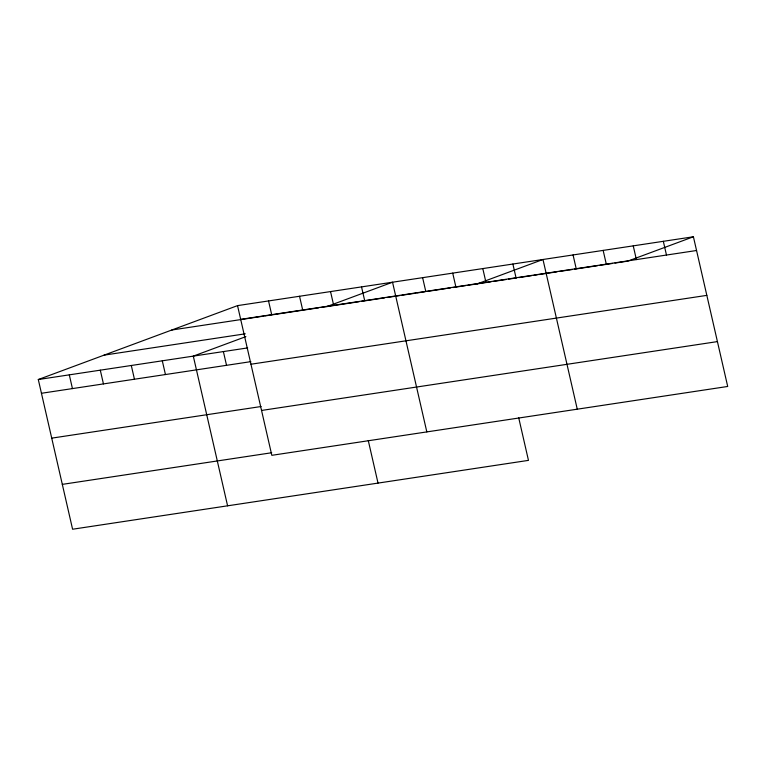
<?xml version="1.0" encoding="UTF-8"?>
<svg xmlns="http://www.w3.org/2000/svg" width="766" height="766" viewBox="0 0 766 766"><rect width="100%" height="100%" fill="white"/><g stroke="black" fill="none" stroke-linecap="round" stroke-linejoin="round"><path stroke-width="1.15" d="M518.716 417.815L528.463 460.376L72.588 529.229L38.3 379.534L237.537 305.624L693.412 236.771L727.7 386.466L271.825 455.32L237.537 305.624M245.896 336.609L193.3 356.123L227.588 505.819M326.785 306.601L392.537 282.214L426.825 431.909M477.228 283.88L542.979 259.492L577.258 409.188M693.412 236.771L627.67 261.158L614.935 263.083M240.687 319.355L696.562 250.501M171.785 330.012L263.638 316.138M264.787 315.965L318.752 307.817M321.05 307.472L359.187 301.708M361.504 301.364L384.647 297.859M386.964 297.514L399.689 295.59M402.006 295.245L415.89 293.148M417.049 292.966L425.149 291.75M427.466 291.396L445.984 288.6M447.143 288.428L450.609 287.901M452.926 287.547L465.651 285.632M467.969 285.278L491.111 281.783M493.428 281.438L506.154 279.513M508.471 279.159L516.571 277.934M518.888 277.589L531.614 275.664M533.931 275.32L537.406 274.793M538.555 274.621L557.073 271.825M559.391 271.47L567.491 270.245M568.65 270.072L572.116 269.546M574.433 269.201L597.576 265.706M599.893 265.352L612.618 263.427M104.052 355.146L245.273 333.813M38.3 379.534L247.686 347.908M41.45 393.274L250.836 361.648M250.961 364.223L706.836 295.37M51.724 438.142L261.11 406.516M261.541 410.452L717.426 341.598M62.305 484.371L271.7 452.744M663.327 241.309L666.477 255.049M633.243 245.857L636.383 259.588M603.148 250.396L606.299 264.136M573.064 254.944L576.204 268.684M512.885 264.031L516.035 277.771M482.8 268.579L485.941 282.309M452.716 273.117L455.856 286.857M422.621 277.665L425.772 291.406M361.533 286.896L364.683 300.626M368.274 440.536L378.021 483.097M330.539 291.578L333.679 305.308M299.535 296.26L302.685 309.991M268.54 300.942L271.681 314.673M223.385 351.584L226.535 365.315M162.296 360.805L165.446 374.545M131.302 365.487L134.443 379.227M100.298 370.17L103.448 383.91M69.304 374.852L72.444 388.592"/></g></svg>
